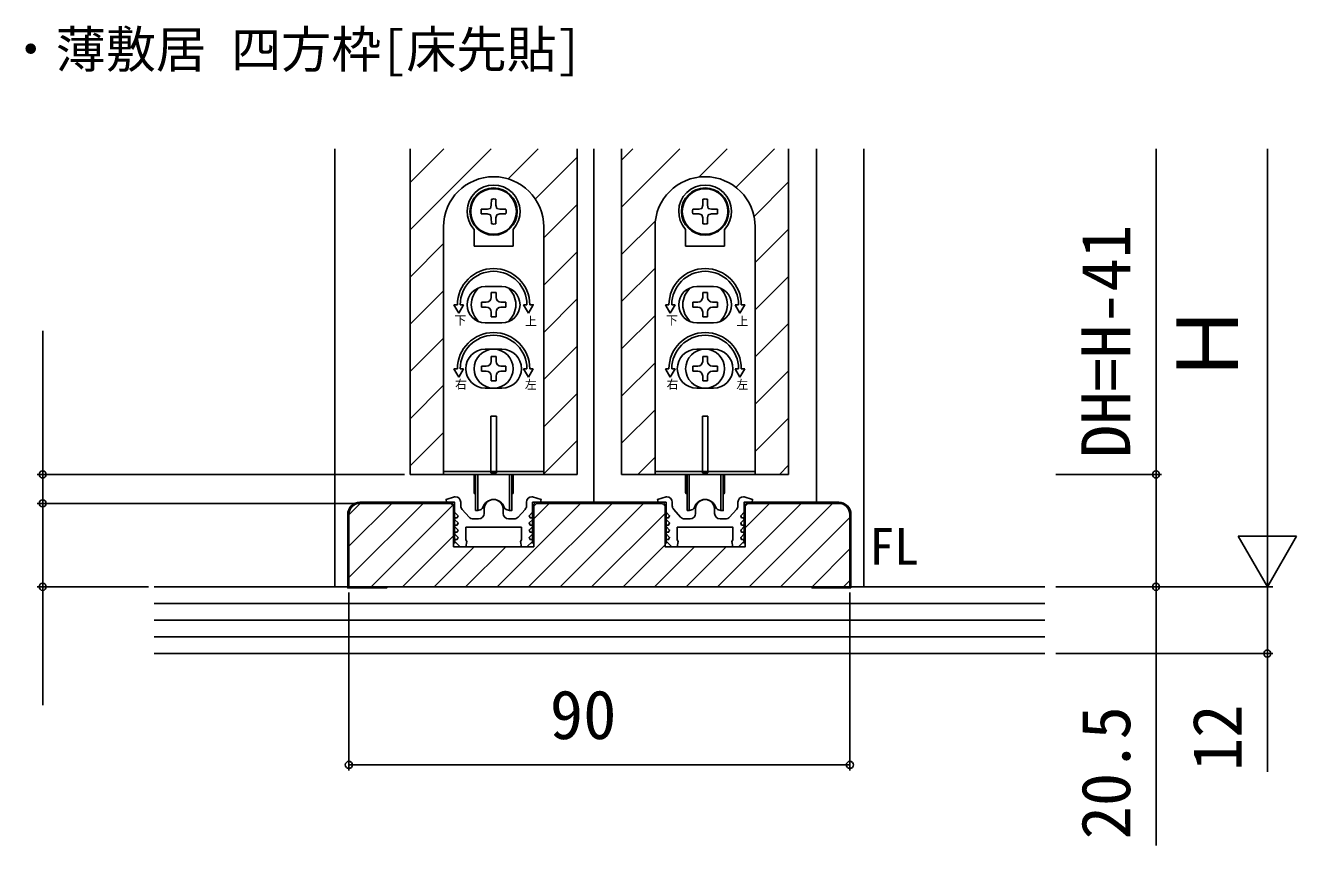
# Model space of a CAD drawing. Units: millimetres, scale not verified. Extents: x -525 to 525, y -783 to 779.
# Drawn here: x -160.6 to 67.8, y 26.6 to 174 of the extents above; entities that cross this region are included whole.
import ezdxf
from ezdxf.enums import TextEntityAlignment as Align

# ---------------------------------------------------------------- set-up
doc = ezdxf.new("R2010")
doc.units = ezdxf.units.MM
doc.header["$LTSCALE"] = 4
for name, color, linetype in [('0-2_USER1', 3, 'Continuous'), ('0-3_YKK_11', 7, 'Continuous'), ('0-4_YKK_12', 2, 'Continuous'), ('0-5_YKK_13', 4, 'Continuous'), ('0-7_YKK_D', 6, 'Continuous'), ('0-9_YSS_K', 3, 'Continuous'), ('0-A_YSS_KE', 3, 'Continuous')]:
    doc.layers.add(name, color=color, linetype=linetype)
doc.styles.add('ＭＳ ゴシック', font='')
doc.styles.get('ＭＳ ゴシック').set_extended_font_data('MS Gothic')

msp = doc.modelspace()

# ---------------------------------------------------------------- linework, layer by layer
at = {"layer": '0-3_YKK_11'}
for p, q in [((-82.4, 87.652), (-82.4, 88.268)), ((-80.898, 85.599), (-82.143, 86.983)), ((-78.2, 87.068), (-78.2, 86.268)), ((-74.8, 86.268), (-74.8, 87.068)), ((-70.857, 86.983), (-72.102, 85.599)), ((-70.6, 88.268), (-70.6, 87.652)), ((-44.4, 87.652), (-44.4, 88.268)), ((-42.898, 85.599), (-44.143, 86.983)), ((-40.2, 87.068), (-40.2, 86.268)), ((-36.8, 86.268), (-36.8, 87.068)), ((-32.857, 86.983), (-34.102, 85.599)), ((-32.6, 88.268), (-32.6, 87.652)), ((-79.2, 85.268), (-80.155, 85.268)), ((-72.845, 85.268), (-73.8, 85.268)), ((-41.2, 85.268), (-42.155, 85.268)), ((-34.845, 85.268), (-35.8, 85.268))]:
    msp.add_line(p, q, dxfattribs=at)
for points in [[(-83.4, 89.268), (-83.5, 89.268), (-85.033, 88.776), (-84.953, 88.268), (-83.5, 88.268), (-83.5, 86.467), (-82.889, 85.856), (-83.049, 85.468), (-83.412, 85.468), (-83.526, 85.193), (-82.889, 84.556), (-83.049, 84.168), (-83.412, 84.168), (-83.526, 83.893), (-82.889, 83.256), (-83.049, 82.868), (-83.412, 82.868), (-83.526, 82.593), (-82.889, 81.956), (-83.049, 81.568), (-83.412, 81.568), (-83.526, 81.294), (-82.5, 80.268), (-81.5, 80.268), (-81.313, 81.231), (-81.5, 81.509), (-81.5, 83.768)], [(-81.5, 83.768), (-71.5, 83.768), (-71.5, 81.509), (-71.688, 81.231), (-71.5, 80.268), (-70.5, 80.268), (-69.474, 81.294), (-69.588, 81.568), (-69.951, 81.568), (-70.111, 81.956), (-69.474, 82.593), (-69.588, 82.868), (-69.951, 82.868), (-70.111, 83.256), (-69.474, 83.893), (-69.588, 84.168), (-69.951, 84.168), (-70.111, 84.556), (-69.474, 85.193), (-69.588, 85.468), (-69.951, 85.468), (-70.111, 85.856), (-69.5, 86.467), (-69.5, 88.268), (-68.047, 88.268), (-67.967, 88.776), (-69.5, 89.268), (-69.6, 89.268)], [(-45.4, 89.268), (-45.5, 89.268), (-47.033, 88.776), (-46.953, 88.268), (-45.5, 88.268), (-45.5, 86.467), (-44.889, 85.856), (-45.049, 85.468), (-45.412, 85.468), (-45.526, 85.193), (-44.889, 84.556), (-45.049, 84.168), (-45.412, 84.168), (-45.526, 83.893), (-44.889, 83.256), (-45.049, 82.868), (-45.412, 82.868), (-45.526, 82.593), (-44.889, 81.956), (-45.049, 81.568), (-45.412, 81.568), (-45.526, 81.294), (-44.5, 80.268), (-43.5, 80.268), (-43.313, 81.231), (-43.5, 81.509), (-43.5, 83.768)], [(-43.5, 83.768), (-33.5, 83.768), (-33.5, 81.509), (-33.688, 81.231), (-33.5, 80.268), (-32.5, 80.268), (-31.474, 81.294), (-31.588, 81.568), (-31.951, 81.568), (-32.111, 81.956), (-31.474, 82.593), (-31.588, 82.868), (-31.951, 82.868), (-32.111, 83.256), (-31.474, 83.893), (-31.588, 84.168), (-31.951, 84.168), (-32.111, 84.556), (-31.474, 85.193), (-31.588, 85.468), (-31.951, 85.468), (-32.111, 85.856), (-31.5, 86.467), (-31.5, 88.268), (-30.047, 88.268), (-29.967, 88.776), (-31.5, 89.268), (-31.6, 89.268)]]:
    msp.add_lwpolyline(points, dxfattribs=at)
for centre, radius, start, end in [((-83.4, 88.268), 1, 0.00001, 89.99999), ((-69.6, 88.268), 1, 90.00001, 179.99999), ((-45.4, 88.268), 1, 0.00001, 89.99999), ((-31.6, 88.268), 1, 90.00001, 179.99999), ((-81.4, 87.652), 1, 180.00001, 221.98721), ((-76.5, 87.068), 1.7, 359.99999, 180.00001), ((-71.6, 87.652), 1, 318.01279, 359.99999), ((-43.4, 87.652), 1, 180.00001, 221.98721), ((-38.5, 87.068), 1.7, 359.99999, 180.00001), ((-33.6, 87.652), 1, 318.01279, 359.99999), ((-80.155, 86.268), 1, 221.98723, 270.00001), ((-79.2, 86.268), 1, 270.00001, 359.99999), ((-73.8, 86.268), 1, 180.00001, 269.99999), ((-72.845, 86.268), 1, 269.99999, 318.01277), ((-42.155, 86.268), 1, 221.98723, 270.00001), ((-41.2, 86.268), 1, 270.00001, 359.99999), ((-35.8, 86.268), 1, 180.00001, 269.99999), ((-34.845, 86.268), 1, 269.99999, 318.01277)]:
    msp.add_arc(centre, radius, start, end, dxfattribs=at)
at = {"layer": '0-4_YKK_12'}
for p, q in [((-105, 73.068), (-105, 151.768)), ((-91.5, 151.768), (-91.5, 93.268)), ((-91.5, 145.714), (-85.446, 151.768)), ((-91.5, 137.229), (-76.961, 151.768)), ((-73.869, 146.375), (-68.476, 151.768)), ((-58.5, 151.768), (-58.5, 88.068)), ((-53.5, 151.768), (-53.5, 93.268)), ((-53.5, 149.773), (-51.505, 151.768)), ((-53.5, 141.288), (-43.02, 151.768)), ((-39.602, 146.7), (-34.535, 151.768)), ((-32.958, 144.859), (-26.049, 151.768)), ((-23.5, 93.268), (-23.5, 151.768)), ((-18.5, 151.768), (-18.5, 88.068)), ((-10, 73.068), (-10, 151.768)), ((-69.006, 142.752), (-61.5, 150.258)), ((-29.696, 139.636), (-23.5, 145.832)), ((-67.5, 135.773), (-61.5, 141.773)), ((-53.5, 132.802), (-47.432, 138.87)), ((-29.5, 131.347), (-23.5, 137.347)), ((-91.5, 128.744), (-85.5, 134.744)), ((-67.5, 127.288), (-61.5, 133.288)), ((-53.5, 124.317), (-47.5, 130.317)), ((-29.5, 122.861), (-23.5, 128.861)), ((-91.5, 120.258), (-85.5, 126.258)), ((-67.5, 118.802), (-61.5, 124.802)), ((-53.5, 115.832), (-47.5, 121.832)), ((-29.5, 114.376), (-23.5, 120.376)), ((-91.5, 111.773), (-85.5, 117.773)), ((-67.5, 110.317), (-61.5, 116.317)), ((-53.5, 107.347), (-47.5, 113.347)), ((-29.5, 105.891), (-23.5, 111.891)), ((-91.5, 103.288), (-85.5, 109.288)), ((-67.5, 101.832), (-61.5, 107.832)), ((-53.5, 98.861), (-47.5, 104.861)), ((-29.5, 97.405), (-23.5, 103.405)), ((-91.5, 94.802), (-85.5, 100.802)), ((-67.5, 93.347), (-61.5, 99.347)), ((-50.608, 93.268), (-47.5, 96.376)), ((-25.152, 93.268), (-23.5, 94.92)), ((-53.5, 93.268), (-23.5, 93.268))]:
    msp.add_line(p, q, dxfattribs=at)
msp.add_lwpolyline([(-91.5, 93.268), (-61.5, 93.268), (-61.5, 151.768)], dxfattribs=at)
at = {"layer": '0-5_YKK_13'}
for p, q in [((-76.919, 141.642), (-77.068, 141.086)), ((-76.9, 142.732), (-76.919, 141.642)), ((-76.1, 142.732), (-76.081, 141.642)), ((-76.081, 141.642), (-75.932, 141.086)), ((-38.919, 141.642), (-39.068, 141.086)), ((-38.9, 142.732), (-38.919, 141.642)), ((-38.1, 142.732), (-38.081, 141.642)), ((-38.081, 141.642), (-37.932, 141.086)), ((-75.376, 140.937), (-75.932, 141.086)), ((-75.376, 140.099), (-75.932, 139.95)), ((-74.286, 140.918), (-75.376, 140.937)), ((-74.286, 140.118), (-75.376, 140.099)), ((-37.376, 140.937), (-37.932, 141.086)), ((-37.376, 140.099), (-37.932, 139.95)), ((-36.286, 140.918), (-37.376, 140.937)), ((-36.286, 140.118), (-37.376, 140.099)), ((-85.5, 137.768), (-85.5, 100.768)), ((-80, 134.318), (-80, 137.307)), ((-73, 134.318), (-73, 137.307)), ((-67.5, 100.768), (-67.5, 137.768)), ((-47.5, 137.768), (-47.5, 100.768)), ((-42, 134.318), (-42, 137.307)), ((-35, 134.318), (-35, 137.307)), ((-29.5, 100.768), (-29.5, 137.768)), ((-80, 134.318), (-73, 134.318)), ((-42, 134.318), (-35, 134.318)), ((-75, 127.018), (-78, 127.018)), ((-76.94, 125.968), (-76.94, 125.088)), ((-76.06, 125.968), (-76.94, 125.968)), ((-76.06, 125.088), (-76.06, 125.968)), ((-37, 127.018), (-40, 127.018)), ((-38.94, 125.968), (-38.94, 125.088)), ((-38.06, 125.968), (-38.94, 125.968)), ((-38.06, 125.088), (-38.06, 125.968)), ((-83.616, 123.768), (-83, 123.768)), ((-82.75, 122.268), (-83.616, 123.768)), ((-82.75, 122.268), (-81.884, 123.768)), ((-82.5, 123.768), (-81.884, 123.768)), ((-77.82, 124.208), (-78.7, 124.208)), ((-78.7, 124.208), (-78.7, 123.328)), ((-78.7, 123.328), (-77.82, 123.328)), ((-74.3, 124.208), (-75.18, 124.208)), ((-75.18, 123.328), (-74.3, 123.328)), ((-74.3, 123.328), (-74.3, 124.208)), ((-70.5, 123.768), (-71.116, 123.768)), ((-70.25, 122.268), (-71.116, 123.768)), ((-45.616, 123.768), (-45, 123.768)), ((-44.75, 122.268), (-45.616, 123.768)), ((-44.75, 122.268), (-43.884, 123.768)), ((-44.5, 123.768), (-43.884, 123.768)), ((-39.82, 124.208), (-40.7, 124.208)), ((-40.7, 124.208), (-40.7, 123.328)), ((-40.7, 123.328), (-39.82, 123.328)), ((-36.3, 124.208), (-37.18, 124.208)), ((-37.18, 123.328), (-36.3, 123.328)), ((-36.3, 123.328), (-36.3, 124.208)), ((-32.5, 123.768), (-33.116, 123.768)), ((-32.25, 122.268), (-33.116, 123.768)), ((-76.94, 122.448), (-76.94, 121.568)), ((-76.94, 121.568), (-76.06, 121.568)), ((-76.06, 121.568), (-76.06, 122.448)), ((-38.94, 122.448), (-38.94, 121.568)), ((-38.94, 121.568), (-38.06, 121.568)), ((-38.06, 121.568), (-38.06, 122.448)), ((-75, 120.518), (-78, 120.518)), ((-37, 120.518), (-40, 120.518)), ((-78, 115.768), (-75, 115.768)), ((-76.94, 114.468), (-76.94, 113.588)), ((-76.06, 114.468), (-76.94, 114.468)), ((-76.06, 113.588), (-76.06, 114.468)), ((-40, 115.768), (-37, 115.768)), ((-38.94, 114.468), (-38.94, 113.588)), ((-38.06, 114.468), (-38.94, 114.468)), ((-38.06, 113.588), (-38.06, 114.468)), ((-83.616, 112.268), (-83, 112.268)), ((-82.75, 110.768), (-83.616, 112.268)), ((-82.75, 110.768), (-81.884, 112.268)), ((-82.5, 112.268), (-81.884, 112.268)), ((-77.82, 112.708), (-78.7, 112.708)), ((-78.7, 112.708), (-78.7, 111.828)), ((-74.3, 112.708), (-75.18, 112.708)), ((-74.3, 111.828), (-74.3, 112.708)), ((-70.25, 110.768), (-71.116, 112.268)), ((-70.5, 112.268), (-71.116, 112.268)), ((-70.25, 110.768), (-69.384, 112.268)), ((-69.384, 112.268), (-70, 112.268)), ((-45.616, 112.268), (-45, 112.268)), ((-44.75, 110.768), (-45.616, 112.268)), ((-44.75, 110.768), (-43.884, 112.268)), ((-44.5, 112.268), (-43.884, 112.268)), ((-39.82, 112.708), (-40.7, 112.708)), ((-40.7, 112.708), (-40.7, 111.828)), ((-36.3, 112.708), (-37.18, 112.708)), ((-36.3, 111.828), (-36.3, 112.708)), ((-32.25, 110.768), (-33.116, 112.268)), ((-32.5, 112.268), (-33.116, 112.268)), ((-32.25, 110.768), (-31.384, 112.268)), ((-31.384, 112.268), (-32, 112.268)), ((-78.7, 111.828), (-77.82, 111.828)), ((-76.94, 110.948), (-76.94, 110.068)), ((-76.94, 110.068), (-76.06, 110.068)), ((-76.06, 110.068), (-76.06, 110.948)), ((-75.18, 111.828), (-74.3, 111.828)), ((-40.7, 111.828), (-39.82, 111.828)), ((-38.94, 110.948), (-38.94, 110.068)), ((-38.94, 110.068), (-38.06, 110.068)), ((-38.06, 110.068), (-38.06, 110.948)), ((-37.18, 111.828), (-36.3, 111.828)), ((-78, 108.768), (-75, 108.768)), ((-40, 108.768), (-37, 108.768)), ((-77, 103.768), (-76, 103.768)), ((-77, 93.568), (-77, 103.768)), ((-76, 103.768), (-76, 93.568)), ((-39, 103.768), (-38, 103.768)), ((-39, 93.568), (-39, 103.768)), ((-38, 103.768), (-38, 93.568)), ((-85.5, 100.768), (-85.5, 93.268)), ((-47.5, 100.768), (-47.5, 93.268)), ((-85.5, 93.768), (-67.5, 93.768)), ((-47.5, 93.768), (-29.5, 93.768)), ((-80, 90.02), (-80, 93.268)), ((-79.75, 86.768), (-79.75, 93.268)), ((-79.35, 86.768), (-79.35, 93.268)), ((-76, 93.568), (-77, 93.568)), ((-73.65, 86.768), (-73.65, 93.268)), ((-73, 93.268), (-73, 90.02)), ((-42, 90.02), (-42, 93.268)), ((-41.75, 86.768), (-41.75, 93.268)), ((-41.35, 86.768), (-41.35, 93.268)), ((-38, 93.568), (-39, 93.568)), ((-35.65, 86.768), (-35.65, 93.268)), ((-35, 93.268), (-35, 90.02)), ((-79.752, 89.724), (-79.75, 89.724)), ((-79.75, 89.768), (-79.75, 86.768)), ((-73.25, 86.768), (-73.25, 89.768)), ((-73.25, 89.724), (-73.248, 89.724)), ((-41.752, 89.724), (-41.75, 89.724)), ((-41.75, 89.768), (-41.75, 86.768)), ((-35.25, 86.768), (-35.25, 89.768)), ((-35.25, 89.724), (-35.248, 89.724)), ((-79.35, 86.768), (-78.73, 86.993)), ((-73.65, 86.768), (-74.27, 86.993)), ((-41.35, 86.768), (-40.73, 86.993)), ((-35.65, 86.768), (-36.27, 86.993)), ((-79.35, 86.768), (-79.75, 86.768)), ((-41.35, 86.768), (-41.75, 86.768))]:
    msp.add_line(p, q, dxfattribs=at)
for points in [[(-78.714, 140.918), (-77.624, 140.937), (-77.068, 141.086)], [(-78.714, 140.118), (-77.624, 140.099), (-77.068, 139.95)], [(-76.9, 138.304), (-76.919, 139.393), (-77.068, 139.95)], [(-76.1, 138.304), (-76.081, 139.393), (-75.932, 139.95)], [(-40.714, 140.918), (-39.624, 140.937), (-39.068, 141.086)], [(-40.714, 140.118), (-39.624, 140.099), (-39.068, 139.95)], [(-38.9, 138.304), (-38.919, 139.393), (-39.068, 139.95)], [(-38.1, 138.304), (-38.081, 139.393), (-37.932, 139.95)], [(-70.25, 122.268), (-69.384, 123.768), (-70, 123.768)], [(-32.25, 122.268), (-31.384, 123.768), (-32, 123.768)], [(-67.5, 100.768), (-67.5, 93.268), (-85.5, 93.268)], [(-29.5, 100.768), (-29.5, 93.268), (-47.5, 93.268)], [(-73.25, 93.268), (-73.25, 86.768), (-73.65, 86.768)], [(-35.25, 93.268), (-35.25, 86.768), (-35.65, 86.768)]]:
    msp.add_lwpolyline(points, dxfattribs=at)
for centre, radius in [((-76.5, 140.518), 4.25), ((-76.5, 140.518), 4.1), ((-38.5, 140.518), 4.25), ((-38.5, 140.518), 4.1), ((-76.5, 112.268), 3.5), ((-38.5, 112.268), 3.5)]:
    msp.add_circle(centre, radius, dxfattribs=at)
for centre, radius, start, end in [((-76.5, 137.768), 9, 0, 180), ((-38.5, 137.768), 9, 0, 180), ((-76.5, 140.518), 4.75, 317.4631, 222.5369), ((-38.5, 140.518), 4.75, 317.4631, 222.5369), ((-76.5, 140.518), 2.25, 79.75965, 100.24035), ((-38.5, 140.518), 2.25, 79.75965, 100.24035), ((-76.5, 140.518), 2.25, 169.75965, 190.24035), ((-76.5, 140.518), 2.25, 349.75965, 10.24035), ((-38.5, 140.518), 2.25, 169.75965, 190.24035), ((-38.5, 140.518), 2.25, 349.75965, 10.24035), ((-76.5, 140.518), 2.25, 259.75965, 280.24035), ((-38.5, 140.518), 2.25, 259.75965, 280.24035), ((-76.5, 123.768), 6.5, 0, 180), ((-38.5, 123.768), 6.5, 0, 180), ((-76.5, 123.768), 6, 0, 180), ((-38.5, 123.768), 6, 0, 180), ((-78, 123.768), 3.25, 90, 270), ((-76.5, 123.768), 4, 129.83844, 230.16156), ((-75, 123.768), 3.25, 270, 90), ((-76.5, 123.768), 4, 309.83844, 50.16156), ((-40, 123.768), 3.25, 90, 270), ((-38.5, 123.768), 4, 129.83844, 230.16156), ((-37, 123.768), 3.25, 270, 90), ((-38.5, 123.768), 4, 309.83844, 50.16156), ((-77.82, 125.088), 0.88, 270, 0), ((-77.82, 122.448), 0.88, 0, 90), ((-75.18, 125.088), 0.88, 180, 270), ((-75.18, 122.448), 0.88, 90, 180), ((-39.82, 125.088), 0.88, 270, 0), ((-39.82, 122.448), 0.88, 0, 90), ((-37.18, 125.088), 0.88, 180, 270), ((-37.18, 122.448), 0.88, 90, 180), ((-76.5, 112.268), 6.5, 0, 180), ((-38.5, 112.268), 6.5, 0, 180), ((-76.5, 112.268), 6, 0, 180), ((-38.5, 112.268), 6, 0, 180), ((-78, 112.268), 3.5, 90, 270), ((-75, 112.268), 3.5, 270, 90), ((-40, 112.268), 3.5, 90, 270), ((-37, 112.268), 3.5, 270, 90), ((-77.82, 113.588), 0.88, 270, 0), ((-75.18, 113.588), 0.88, 180, 270), ((-39.82, 113.588), 0.88, 270, 0), ((-37.18, 113.588), 0.88, 180, 270), ((-77.82, 110.948), 0.88, 0, 90), ((-75.18, 110.948), 0.88, 90, 180), ((-39.82, 110.948), 0.88, 0, 90), ((-37.18, 110.948), 0.88, 90, 180), ((-79.7, 90.02), 0.3, 180, 260), ((-73.3, 90.02), 0.3, 280, 0), ((-41.7, 90.02), 0.3, 180, 260), ((-35.3, 90.02), 0.3, 280, 0), ((-78.901, 87.463), 0.5, 290, 343.84988), ((-76.5, 86.768), 2, 16.15012, 163.84988), ((-74.099, 87.463), 0.5, 196.15012, 250), ((-40.901, 87.463), 0.5, 290, 343.84988), ((-38.5, 86.768), 2, 16.15012, 163.84988), ((-36.099, 87.463), 0.5, 196.15012, 250)]:
    msp.add_arc(centre, radius, start, end, dxfattribs=at)
at = {"layer": '0-7_YKK_D'}
for p, q in [((42.5, 93.268), (42.5, 151.768)), ((62.5, 83.568), (62.5, 151.768)), ((-92.5, 93.268), (-158.5, 93.268)), ((24.484, 93.268), (43.5, 93.268)), ((24.484, 93.268), (43.5, 93.268)), ((62.5, 73.068), (62.5, 91.254)), ((-101.5, 88.068), (-158.5, 88.068)), ((-101.5, 88.068), (-158.5, 88.068)), ((62.5, 73.068), (57.25, 82.161)), ((67.75, 82.161), (57.25, 82.161)), ((62.5, 73.068), (67.75, 82.161)), ((-138.5, 73.068), (-158.5, 73.068)), ((-102.5, 72.068), (-102.5, 40.068)), ((-12.5, 72.068), (-12.5, 40.068)), ((24.5, 73.068), (63.5, 73.068)), ((24.5, 73.068), (63.5, 73.068)), ((24.5, 73.068), (43.5, 73.068)), ((24.5, 61.068), (63.5, 61.068)), ((-102.5, 41.068), (-12.5, 41.068))]:
    msp.add_line(p, q, dxfattribs=at)
for points in [[(-157.5, 88.068), (-157.5, 93.268), (-157.5, 119.045)], [(42.5, 93.268), (42.5, 73.068), (42.5, 26.563)], [(-157.5, 88.068), (-157.5, 73.068), (-157.5, 51.791)], [(62.5, 73.068), (62.5, 61.068), (62.5, 39.791)]]:
    msp.add_lwpolyline(points, dxfattribs=at)
for centre in [(-157.5, 93.268), (42.5, 93.268), (42.5, 93.268), (-157.5, 88.068), (-157.5, 88.068), (-157.5, 73.068), (42.5, 73.068), (62.5, 61.068), (-102.5, 41.068), (-12.5, 41.068)]:
    msp.add_circle(centre, 0.637, dxfattribs=at)
at = {"layer": '0-9_YSS_K'}
for p, q in [((-102.5, 86.032), (-100.464, 88.068)), ((-102.5, 80.375), (-94.808, 88.068)), ((-102.5, 74.719), (-89.151, 88.068)), ((-98.494, 73.068), (-83.847, 87.715)), ((-75.866, 73.068), (-60.866, 88.068)), ((-70.21, 73.068), (-55.21, 88.068)), ((-69.3, 85.291), (-66.523, 88.068)), ((-64.553, 73.068), (-49.553, 88.068)), ((-36.268, 73.068), (-21.268, 88.068)), ((-31.3, 83.693), (-26.925, 88.068)), ((-30.612, 73.068), (-15.612, 88.068)), ((-58.896, 73.068), (-45.7, 86.264)), ((-24.955, 73.068), (-12.5, 85.523)), ((-92.837, 73.068), (-83.7, 82.205)), ((-87.18, 73.068), (-79.98, 80.268)), ((-81.523, 73.068), (-74.323, 80.268)), ((-53.239, 73.068), (-45.7, 80.607)), ((-47.582, 73.068), (-40.382, 80.268)), ((-41.925, 73.068), (-34.725, 80.268)), ((-19.298, 73.068), (-12.5, 79.866)), ((-13.641, 73.068), (-12.5, 74.209)), ((-137.5, 73.068), (22.5, 73.068)), ((-137.5, 70.068), (22.5, 70.068)), ((-137.5, 67.068), (22.5, 67.068)), ((-137.5, 64.068), (22.5, 64.068)), ((22.5, 61.068), (-137.5, 61.068))]:
    msp.add_line(p, q, dxfattribs=at)
at = {"layer": '0-A_YSS_KE'}
for p, q in [((-102.5, 86.068), (-102.5, 73.068)), ((-12.3, 72.868), (-12.3, 86.068))]:
    msp.add_line(p, q, dxfattribs=at)
for points in [[(-83.5, 80.868), (-83.5, 81.368), (-83.5, 87.651), (-84.117, 88.268), (-100.5, 88.268)], [(-14.5, 88.068), (-30.8, 88.068), (-31.3, 87.568), (-31.3, 81.368), (-31.3, 80.268), (-45.7, 80.268), (-45.7, 81.368), (-45.7, 87.568), (-46.2, 88.068), (-68.8, 88.068), (-69.3, 87.568), (-69.3, 81.368), (-69.3, 80.268), (-83.7, 80.268), (-83.7, 81.368), (-83.7, 87.568), (-84.2, 88.068), (-100.5, 88.068)], [(-45.5, 80.868), (-45.5, 81.368), (-45.5, 87.651), (-46.117, 88.268), (-68.883, 88.268), (-69.5, 87.651), (-69.5, 81.368), (-69.5, 80.868)], [(-14.5, 88.268), (-30.883, 88.268), (-31.5, 87.651), (-31.5, 81.368), (-31.5, 80.868)], [(-102.7, 86.068), (-102.7, 72.868), (-95.7, 72.868), (-95.7, 73.068)], [(-102.5, 73.068), (-12.5, 73.068), (-12.5, 86.068)], [(-12.3, 72.868), (-19.3, 72.868), (-19.3, 73.068)]]:
    msp.add_lwpolyline(points, dxfattribs=at)
for centre, radius, start, end in [((-100.5, 86.068), 2.2, 90, 180), ((-100.5, 86.068), 2, 90, 180), ((-14.5, 86.068), 2.2, 0, 90), ((-14.5, 86.068), 2, 0, 90)]:
    msp.add_arc(centre, radius, start, end, dxfattribs=at)

# ---------------------------------------------------------------- texts
at = {"layer": '0-2_USER1', "style": 'ＭＳ ゴシック'}
for s, p in [('・薄敷居 四方枠[床先貼]', (-164.148, 164.38)), ('FL', (-9.023, 75.068))]:
    msp.add_text(s, height=6.598, dxfattribs=at).set_placement(p, align=Align.BOTTOM_LEFT)
at = {"layer": '0-5_YKK_13', "style": 'ＭＳ ゴシック'}
for s, p in [('下', (-83.529, 119.724)), ('上', (-70.855, 119.555)), ('下', (-45.529, 119.724)), ('上', (-32.855, 119.555)), ('右', (-83.421, 108.2)), ('左', (-70.879, 108.164)), ('右', (-45.421, 108.2)), ('左', (-32.879, 108.164))]:
    msp.add_text(s, height=1.558, dxfattribs=at).set_placement(p, align=Align.BOTTOM_LEFT)
at = {"layer": '0-7_YKK_D', "style": 'ＭＳ ゴシック'}
for s, height, p in [('DH=H-41', 8.798, (40.5, 96.214)), ('Ｈ', 11, (60.5, 109.316)), ('20.5', 8.798, (40.5, 27.677)), ('12', 8.798, (60.5, 39.95))]:
    msp.add_text(s, height=height, rotation=90, dxfattribs=at).set_placement(p, align=Align.BOTTOM_LEFT)
msp.add_text('90', height=8.798, dxfattribs=at).set_placement((-66.398, 43.068), align=Align.BOTTOM_LEFT)

doc.saveas('drawing.dxf')
